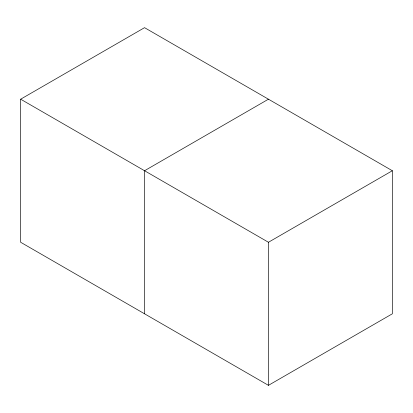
<?xml version="1.0" encoding="UTF-8"?>
<svg xmlns="http://www.w3.org/2000/svg" width="413" height="413" viewBox="0 0 413 413"><rect width="100%" height="100%" fill="white"/><g stroke="black" fill="none" stroke-linecap="round" stroke-linejoin="round"><path stroke-width="0.62" d="M20.65 99.197L144.55 27.666L392.35 170.734L392.35 313.803L268.45 385.334L20.65 242.266L20.65 99.197L268.45 242.266L392.35 170.734M268.45 99.197L144.55 170.734L144.55 313.803M268.45 242.266L268.45 385.334"/></g></svg>
